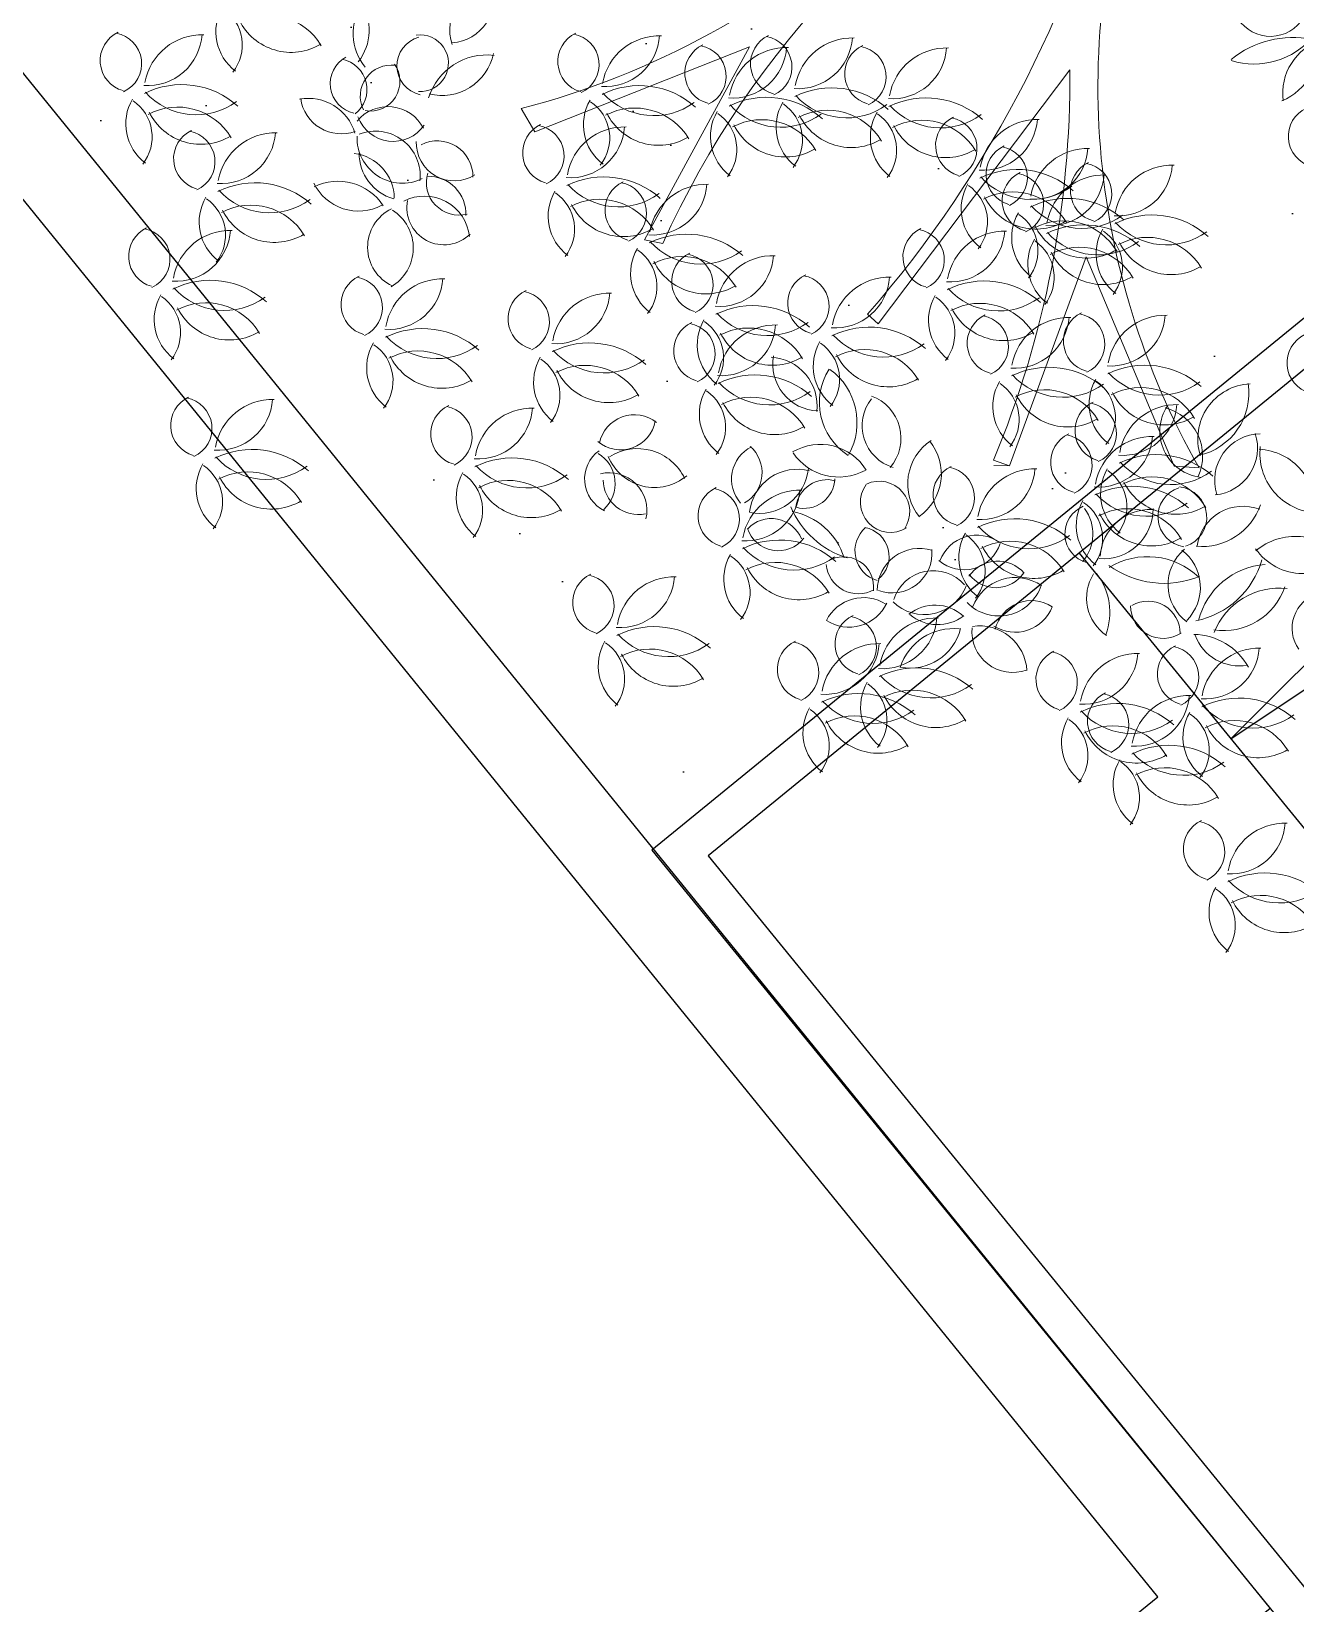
# Model space of a CAD drawing. Header units: millimetres. Extents: x 793 to 3159, y 750 to 2095.
# Drawn here: x 1244.745 to 1247.911, y 927.826 to 931.763 of the extents above; entities that cross this region are included whole.
import ezdxf

# ---------------------------------------------------------------- set-up
doc = ezdxf.new("R2010")
doc.units = ezdxf.units.MM
doc.linetypes.add('CONTINUA', pattern=[0])
for name, color, linetype in [('A-MURO', 30, 'Continuous'), ('A-MURO-BAJO', 6, 'Continuous'), ('A-PROY', 252, 'Continuous'), ('A-VEGETACION', 65, 'Continuous')]:
    doc.layers.add(name, color=color, linetype=linetype)
pattern_1 = [(38.034047, (-995.446, 276.85925), (-0.04112262, 0.97848569), [0, -0.77216, 0, -0.8636, 0, -0.8255]), (8.034047, (-995.446, 276.8592), (0.8856448, 1.4419677), [0, -0.41656, 0, -0.69596, 0, -0.2667]), (328.034047, (-996.0708, 276.8534), (1.58188923, 0.0176195), [0, -0.254, 0, -0.9144, 0, -1.1938]), (318.034047, (-996.0708, 276.8534), (1.5228908, 0.4600731), [0, -0.127, 0, -0.59944, 0, -0.6858])]

# ---------------------------------------------------------------- blocks, each defined once
blk = doc.blocks.new('XR-CONJUNTO$0$A$C458D45B7')
at = {"lineweight": 0, "extrusion": (-2.43104e-07, -5.45806e-06, 1)}
blk.add_line((-0.3067, -1.749), (-0.3463, -1.7481), dxfattribs=at)
blk.add_lwpolyline([(0.1057, -1.746), (0.1681, -1.7494, -0.110183), (-0.0866, -0.95, -0.110183), (0.0225, -0.1181, 0.069274), (0.0548, -0.1083, -0.159056), (0.3751, -0.5382), (0.4313, -0.5098), (0.2694, -0.2414), (0.6188, -0.3643), (0.5483, -0.2962, -0.129481), (0.1024, -0.068, 0.184379), (0.1254, 0.0127), (0.8832, -0.1415), (0.8943, -0.0784), (0.1156, 0.0518, -0.487233), (0.1075, 0.0667, -0.157099), (0.4909, 0.4325), (0.4557, 0.4846), (0.2096, 0.2904), (0.2879, 0.6525), (0.2292, 0.5741, -0.1274), (0.063, 0.1098, -1.508538), (0.0487, 0.1166), (-0.0409, 1.3604), (-0.1014, 1.2588), (-0.0393, 0.4627, -0.187108), (-0.3498, 1.1361), (-0.3949, 1.1174), (-0.3356, 0.7801), (-0.586, 0.9428), (-0.6161, 0.9071, -0.222061), (-0.0345, 0.1193), (-0.0367, 0.1218), (-0.9935, 0.563), (-0.9683, 0.4373, -0.148996), (-0.7862, 0.3977), (-0.1177, 0.0214, -0.61159), (-0.1188, -0.006, -0.101655), (-1.381, -0.3864), (-1.4565, -0.4291), (-0.657, -0.3716, -0.12496), (-1.5382, -0.8654), (-1.5037, -0.924), (-0.968, -0.7054), (-1.2263, -1.1913), (-1.1801, -1.2004, -0.176723), (-0.0978, -0.0662, 0.164875), (-0.0374, -0.112, -0.122319), (-0.6656, -1.3725), (-0.6394, -1.3961), (-0.165, -0.7555, -0.101541), (-0.347, -1.7346), (-0.3067, -1.749), (-0.1198, -1.2235), (0.1057, -1.746)], format="xyb", close=True, dxfattribs=at)
at = {"lineweight": 0, "extrusion": (2.43104e-07, 5.45806e-06, -1)}
for centre, major_axis, start_param, end_param in [((-1.6027, -0.6693), (0.086, 0.0783, 0), 3.55062, 5.363168), ((-1.7206, -0.5916), (0.0749, -0.0823, 0), -1.194178, 0.664916), ((-2.1816, -0.6795), (0.0909, 0.0828, 0), 2.943806, 4.400315), ((-2.3482, -0.7139), (0.0813, 0.074, 0), 6.042078, 7.680112), ((-2.1744, -0.7941), (0.1055, -0.1158, 0), 3.38331, 4.908592), ((-1.8262, -0.6795), (0.0906, -0.0995, 0), 1.614915, 2.889535), ((-2.0476, -0.6746), (0.0938, 0.0854, 0), 0.129265, 1.395311), ((0.3358, -0.5709), (0.0714, 0.065, 0), 1.264913, 3.299305), ((-2.1171, -0.5856), (0.0974, -0.107, 0), 0.190237, 1.841773), ((0.3952, -0.9166), (0.1824, 0.1661, 0), 4.763929, 5.636252), ((0.2948, -0.5436), (0.143, 0.1302, 0), 1.427963, 2.601349), ((-2.5155, -0.7546), (0.0578, 0.0526, 0), 2.569534, 5.006064), ((-2.5672, -0.7627), (0.0521, -0.0572, 0), 4.051015, 6.582941), ((-2.4752, -0.6805), (0.0917, -0.1007, 0), -0.777492, 0.800951), ((-2.338, -0.8334), (0.0977, -0.1073, 0), 2.477681, 3.902549), ((-1.7764, -0.7608), (0.0547, 0.0498, 0), 2.514693, 5.184025), ((-1.7922, -0.7543), (0.0477, -0.0524, 0), 3.730197, 7.076743), ((-1.3694, -0.7464), (0.0578, 0.0526, 0), 2.569534, 5.006064), ((-1.4212, -0.7544), (0.0521, -0.0572, 0), 4.051015, 6.582941), ((-1.3292, -0.6723), (0.0917, -0.1007, 0), -0.777492, 0.800951), ((-1.192, -0.8251), (0.0977, -0.1073, 0), 2.477681, 3.902549), ((-1.051, -0.7726), (0.0578, 0.0526, 0), 2.569534, 5.006064), ((-1.1027, -0.7806), (0.0521, -0.0572, 0), 4.051015, 6.582941), ((-1.0107, -0.6984), (0.0917, -0.1007, 0), -0.777492, 0.800951), ((-0.8735, -0.8513), (0.0977, -0.1073, 0), 2.477681, 3.902549), ((-0.8867, -0.7475), (0.0578, 0.0526, 0), 2.569534, 5.006064), ((-0.9384, -0.7555), (0.0521, -0.0572, 0), 4.051015, 6.582941), ((-0.8464, -0.6733), (0.0917, -0.1007, 0), -0.777492, 0.800951), ((-0.7092, -0.8262), (0.0977, -0.1073, 0), 2.477681, 3.902549), ((-0.6504, -0.7704), (0.0578, 0.0526, 0), 2.569534, 5.006064), ((-0.7022, -0.7784), (0.0521, -0.0572, 0), 4.051015, 6.582941), ((-0.6101, -0.6963), (0.0917, -0.1007, 0), -0.777492, 0.800951), ((-0.4729, -0.8491), (0.0977, -0.1073, 0), 2.477681, 3.902549), ((0.5108, -0.8091), (0.1051, 0.0957, 0), 3.743488, 5.119397), ((0.2985, -0.6789), (0.1219, 0.111, 0), 0.683436, 1.880422), ((-1.9413, -0.8068), (0.0509, -0.0559, 0), 0.945939, 3.367294), ((-2.002, -0.8225), (0.0572, 0.0521, 0), 5.641793, 7.92155), ((-1.624, -0.8846), (0.1127, 0.1027, 0), 4.169962, 5.561665), ((-1.7382, -0.7025), (0.0978, 0.089, 0), 0.938823, 2.542828), ((-1.8635, -0.8377), (0.0576, 0.0525, 0), 3.417735, 5.567883), ((-1.9167, -0.801), (0.055, 0.0501, 0), 0.107397, 2.469596), ((-2.3869, -1.0247), (0.156, 0.1421, 0), 4.983233, 6.17178), ((-1.2408, -1.0165), (0.156, 0.1421, 0), 4.983233, 6.17178), ((-1.2077, -0.7087), (0.1269, 0.1155, 0), 1.666781, 3.133707), ((-0.9223, -1.0427), (0.156, 0.1421, 0), 4.983233, 6.17178), ((-0.758, -1.0176), (0.156, 0.1421, 0), 4.983233, 6.17178), ((-0.725, -0.7098), (0.1269, 0.1155, 0), 1.666781, 3.133707), ((-0.5218, -1.0405), (0.156, 0.1421, 0), 4.983233, 6.17178), ((-2.4051, -0.9119), (0.0909, 0.0828, 0), 2.943806, 4.400315), ((-2.5717, -0.9464), (0.0813, 0.074, 0), 6.042078, 7.680112), ((-2.3538, -0.717), (0.1269, 0.1155, 0), 1.666781, 3.133707), ((-2.3979, -1.0266), (0.1055, -0.1158, 0), 3.38331, 4.908592), ((-2.0704, -0.9669), (0.0821, -0.0901, 0), 3.692575, 5.155285), ((-1.989, -0.8304), (0.0692, -0.076, 0), 0.38642, 2.157574), ((-1.8711, -0.9645), (0.0744, 0.0677, 0), 4.565806, 6.533384), ((-1.259, -0.9037), (0.0909, 0.0828, 0), 2.943806, 4.400315), ((-1.4256, -0.9381), (0.0813, 0.074, 0), 6.042078, 7.680112), ((-1.2519, -1.0183), (0.1055, -0.1158, 0), 3.38331, 4.908592), ((-0.8892, -0.7349), (0.1269, 0.1155, 0), 1.666781, 3.133707), ((-0.7763, -0.9048), (0.0909, 0.0828, 0), 2.943806, 4.400315), ((-0.9429, -0.9392), (0.0813, 0.074, 0), 6.042078, 7.680112), ((-0.7691, -1.0194), (0.1055, -0.1158, 0), 3.38331, 4.908592), ((-0.4887, -0.7327), (0.1269, 0.1155, 0), 1.666781, 3.133707), ((-0.5328, -1.0423), (0.1055, -0.1158, 0), 3.38331, 4.908592), ((0.4619, -0.9165), (0.0578, 0.0526, 0), 2.569534, 5.006064), ((-2.3406, -0.818), (0.0974, -0.107, 0), 0.190237, 1.841773), ((-1.8588, -0.8569), (0.0633, -0.0695, 0), -0.241864, 1.949123), ((-1.4554, -0.9757), (0.0578, 0.0526, 0), 2.569534, 5.006064), ((-1.1946, -0.8098), (0.0974, -0.107, 0), 0.190237, 1.841773), ((-0.9405, -0.9299), (0.0909, 0.0828, 0), 2.943806, 4.400315), ((-1.1071, -0.9643), (0.0813, 0.074, 0), 6.042078, 7.680112), ((-0.9334, -1.0445), (0.1055, -0.1158, 0), 3.38331, 4.908592), ((-0.8761, -0.836), (0.0974, -0.107, 0), 0.190237, 1.841773), ((-0.7118, -0.8109), (0.0974, -0.107, 0), 0.190237, 1.841773), ((-0.54, -0.9277), (0.0909, 0.0828, 0), 2.943806, 4.400315), ((-0.7066, -0.9621), (0.0813, 0.074, 0), 6.042078, 7.680112), ((-0.4756, -0.8338), (0.0974, -0.107, 0), 0.190237, 1.841773), ((-0.4213, -0.9474), (0.0578, 0.0526, 0), 2.569534, 5.006064), ((-0.4731, -0.9554), (0.0521, -0.0572, 0), 4.051015, 6.582941), ((-0.3811, -0.8732), (0.0917, -0.1007, 0), -0.777492, 0.800951), ((-0.2439, -1.0261), (0.0977, -0.1073, 0), 2.477681, 3.902549), ((-2.3294, -0.9985), (0.0578, 0.0526, 0), 2.569534, 5.006064), ((-2.3812, -1.0065), (0.0521, -0.0572, 0), 4.051015, 6.582941), ((-2.2891, -0.9244), (0.0917, -0.1007, 0), -0.777492, 0.800951), ((-2.152, -1.0772), (0.0977, -0.1073, 0), 2.477681, 3.902549), ((-1.8349, -0.9416), (0.0765, -0.084, 0), 0.279297, 2.335483), ((-1.9016, -1.0376), (0.0829, 0.0754, 0), 5.072303, 7.119215), ((-1.7464, -1.0372), (0.0598, -0.0657, 0), 3.398385, 5.466877), ((-1.5071, -0.9838), (0.0521, -0.0572, 0), 4.051015, 6.582941), ((-1.4151, -0.9016), (0.0917, -0.1007, 0), -0.777492, 0.800951), ((-1.2779, -1.0544), (0.0977, -0.1073, 0), 2.477681, 3.902549), ((-1.9684, -1.0956), (0.0847, 0.0771, 0), 5.565903, 6.997649), ((-1.8235, -0.9794), (0.0806, -0.0885, 0), 1.008399, 2.302773), ((-1.7051, -0.9533), (0.0702, 0.0639, 0), 1.7289, 3.911271), ((-0.2941, -1.0186), (0.0578, 0.0526, 0), 2.569534, 5.006064), ((-0.3459, -1.0266), (0.0521, -0.0572, 0), 4.051015, 6.582941), ((-0.2539, -0.9445), (0.0917, -0.1007, 0), -0.777492, 0.800951), ((-0.1167, -1.0973), (0.0977, -0.1073, 0), 2.477681, 3.902549), ((-1.3268, -1.2458), (0.156, 0.1421, 0), 4.983233, 6.17178), ((-0.2927, -1.2175), (0.156, 0.1421, 0), 4.983233, 6.17178), ((-0.2531, -1.0846), (0.0578, 0.0526, 0), 2.569534, 5.006064), ((-0.3048, -1.0927), (0.0521, -0.0572, 0), 4.051015, 6.582941), ((-0.2128, -1.0105), (0.0917, -0.1007, 0), -0.777492, 0.800951), ((-0.0756, -1.1634), (0.0977, -0.1073, 0), 2.477681, 3.902549), ((-0.0824, -1.0582), (0.0578, 0.0526, 0), 2.569534, 5.006064), ((-0.1341, -1.0662), (0.0521, -0.0572, 0), 4.051015, 6.582941), ((-0.0421, -0.9841), (0.0917, -0.1007, 0), -0.777492, 0.800951), ((0.0951, -1.1369), (0.0977, -0.1073, 0), 2.477681, 3.902549), ((-2.2008, -1.2686), (0.156, 0.1421, 0), 4.983233, 6.17178), ((-1.9446, -1.0025), (0.0914, 0.0833, 0), 1.806411, 3.423556), ((-1.9938, -1.1874), (0.1001, 0.0912, 0), 4.980953, 6.432495), ((-1.6923, -1.0522), (0.0603, 0.0549, 0), 2.047726, 4.165076), ((-1.7684, -1.1317), (0.0697, 0.0635, 0), 5.41227, 7.055783), ((-1.2937, -0.9381), (0.1269, 0.1155, 0), 1.666781, 3.133707), ((-1.2476, -1.1172), (0.0578, 0.0526, 0), 2.569534, 5.006064), ((-1.2994, -1.1252), (0.0521, -0.0572, 0), 4.051015, 6.582941), ((-1.2073, -1.043), (0.0917, -0.1007, 0), -0.777492, 0.800951), ((-1.0702, -1.1959), (0.0977, -0.1073, 0), 2.477681, 3.902549), ((-0.3109, -1.1047), (0.0909, 0.0828, 0), 2.943806, 4.400315), ((-0.4775, -1.1391), (0.0813, 0.074, 0), 6.042078, 7.680112), ((-0.2596, -0.9097), (0.1269, 0.1155, 0), 1.666781, 3.133707), ((-0.3038, -1.2193), (0.1055, -0.1158, 0), 3.38331, 4.908592), ((-0.1655, -1.2887), (0.156, 0.1421, 0), 4.983233, 6.17178), ((-2.219, -1.1558), (0.0909, 0.0828, 0), 2.943806, 4.400315), ((-2.3856, -1.1902), (0.0813, 0.074, 0), 6.042078, 7.680112), ((-2.1677, -0.9608), (0.1269, 0.1155, 0), 1.666781, 3.133707), ((-2.2118, -1.2704), (0.1055, -0.1158, 0), 3.38331, 4.908592), ((-1.7769, -1.1998), (0.0834, 0.076, 0), 4.961295, 6.910739), ((-1.7291, -1.1155), (0.0627, -0.0688, 0), -0.051798, 2.496029), ((-1.345, -1.133), (0.0909, 0.0828, 0), 2.943806, 4.400315), ((-1.5116, -1.1674), (0.0813, 0.074, 0), 6.042078, 7.680112), ((-1.3378, -1.2477), (0.1055, -0.1158, 0), 3.38331, 4.908592), ((-0.2465, -1.0107), (0.0974, -0.107, 0), 0.190237, 1.841773), ((-0.1324, -0.9809), (0.1269, 0.1155, 0), 1.666781, 3.133707), ((0.0463, -1.3283), (0.156, 0.1421, 0), 4.983233, 6.17178), ((-2.1546, -1.0619), (0.0974, -0.107, 0), 0.190237, 1.841773), ((-1.8126, -1.2153), (0.072, -0.0791, 0), 1.163391, 3.416553), ((-1.9175, -1.2184), (0.0757, -0.0831, 0), 4.435217, 6.484111), ((-1.2805, -1.0391), (0.0974, -0.107, 0), 0.190237, 1.841773), ((-0.1837, -1.1759), (0.0909, 0.0828, 0), 2.943806, 4.400315), ((-0.3503, -1.2103), (0.0813, 0.074, 0), 6.042078, 7.680112), ((-0.1766, -1.2906), (0.1055, -0.1158, 0), 3.38331, 4.908592), ((-0.1245, -1.3547), (0.156, 0.1421, 0), 4.983233, 6.17178), ((0.0793, -1.0205), (0.1269, 0.1155, 0), 1.666781, 3.133707), ((-2.4398, -1.2438), (0.0578, 0.0526, 0), 2.569534, 5.006064), ((-2.4915, -1.2519), (0.0521, -0.0572, 0), 4.051015, 6.582941), ((-2.3995, -1.1697), (0.0917, -0.1007, 0), -0.777492, 0.800951), ((-2.2623, -1.3226), (0.0977, -0.1073, 0), 2.477681, 3.902549), ((-1.119, -1.3873), (0.156, 0.1421, 0), 4.983233, 6.17178), ((-0.5005, -1.2274), (0.0578, 0.0526, 0), 2.569534, 5.006064), ((-0.5522, -1.2354), (0.0521, -0.0572, 0), 4.051015, 6.582941), ((-0.4602, -1.1532), (0.0917, -0.1007, 0), -0.777492, 0.800951), ((-0.323, -1.3061), (0.0977, -0.1073, 0), 2.477681, 3.902549), ((-0.1427, -1.2419), (0.0909, 0.0828, 0), 2.943806, 4.400315), ((-0.1193, -1.082), (0.0974, -0.107, 0), 0.190237, 1.841773), ((-0.0914, -1.047), (0.1269, 0.1155, 0), 1.666781, 3.133707), ((-0.1355, -1.3566), (0.1055, -0.1158, 0), 3.38331, 4.908592), ((0.028, -1.2155), (0.0909, 0.0828, 0), 2.943806, 4.400315), ((-0.1385, -1.2499), (0.0813, 0.074, 0), 6.042078, 7.680112), ((0.0352, -1.3301), (0.1055, -0.1158, 0), 3.38331, 4.908592), ((-1.1372, -1.2745), (0.0909, 0.0828, 0), 2.943806, 4.400315), ((-1.3038, -1.3089), (0.0813, 0.074, 0), 6.042078, 7.680112), ((-1.0859, -1.0795), (0.1269, 0.1155, 0), 1.666781, 3.133707), ((-1.13, -1.3891), (0.1055, -0.1158, 0), 3.38331, 4.908592), ((-0.3093, -1.2764), (0.0813, 0.074, 0), 6.042078, 7.680112), ((-0.0782, -1.148), (0.0974, -0.107, 0), 0.190237, 1.841773), ((0.0925, -1.1216), (0.0974, -0.107, 0), 0.190237, 1.841773), ((-1.0728, -1.1806), (0.0974, -0.107, 0), 0.190237, 1.841773), ((-1.0791, -1.2944), (0.0578, 0.0526, 0), 2.569534, 5.006064), ((-1.1309, -1.3025), (0.0521, -0.0572, 0), 4.051015, 6.582941), ((-1.0388, -1.2203), (0.0917, -0.1007, 0), -0.777492, 0.800951), ((-0.9017, -1.3731), (0.0977, -0.1073, 0), 2.477681, 3.902549), ((-2.3111, -1.5139), (0.156, 0.1421, 0), 4.983233, 6.17178), ((-1.9065, -1.3598), (0.0578, 0.0526, 0), 2.569534, 5.006064), ((-1.9582, -1.3678), (0.0521, -0.0572, 0), 4.051015, 6.582941), ((-1.8662, -1.2856), (0.0917, -0.1007, 0), -0.777492, 0.800951), ((-1.729, -1.4385), (0.0977, -0.1073, 0), 2.477681, 3.902549), ((-0.7881, -1.3457), (0.0578, 0.0526, 0), 2.569534, 5.006064), ((-0.8399, -1.3537), (0.0521, -0.0572, 0), 4.051015, 6.582941), ((-0.7479, -1.2715), (0.0917, -0.1007, 0), -0.777492, 0.800951), ((-0.6107, -1.4244), (0.0977, -0.1073, 0), 2.477681, 3.902549), ((-0.3719, -1.4975), (0.156, 0.1421, 0), 4.983233, 6.17178), ((-2.2781, -1.2062), (0.1269, 0.1155, 0), 1.666781, 3.133707), ((-2.3222, -1.5158), (0.1055, -0.1158, 0), 3.38331, 4.908592), ((-1.4881, -1.3917), (0.0578, 0.0526, 0), 2.569534, 5.006064), ((-1.5398, -1.3998), (0.0521, -0.0572, 0), 4.051015, 6.582941), ((-1.4478, -1.3176), (0.0917, -0.1007, 0), -0.777492, 0.800951), ((-1.3106, -1.4705), (0.0977, -0.1073, 0), 2.477681, 3.902549), ((-0.9505, -1.5645), (0.156, 0.1421, 0), 4.983233, 6.17178), ((-0.3901, -1.3847), (0.0909, 0.0828, 0), 2.943806, 4.400315), ((-0.5567, -1.4191), (0.0813, 0.074, 0), 6.042078, 7.680112), ((-0.3388, -1.1897), (0.1269, 0.1155, 0), 1.666781, 3.133707), ((-0.3829, -1.4993), (0.1055, -0.1158, 0), 3.38331, 4.908592), ((-2.3294, -1.4011), (0.0909, 0.0828, 0), 2.943806, 4.400315), ((-2.496, -1.4356), (0.0813, 0.074, 0), 6.042078, 7.680112), ((-2.2649, -1.3072), (0.0974, -0.107, 0), 0.190237, 1.841773), ((-0.9174, -1.2568), (0.1269, 0.1155, 0), 1.666781, 3.133707), ((-0.3256, -1.2908), (0.0974, -0.107, 0), 0.190237, 1.841773), ((-0.3375, -1.442), (0.0578, 0.0526, 0), 2.569534, 5.006064), ((-0.3893, -1.45), (0.0521, -0.0572, 0), 4.051015, 6.582941), ((-0.2972, -1.3679), (0.0917, -0.1007, 0), -0.777492, 0.800951), ((-0.16, -1.5207), (0.0977, -0.1073, 0), 2.477681, 3.902549), ((-0.0964, -1.4345), (0.0578, 0.0526, 0), 2.569534, 5.006064), ((-0.1482, -1.4425), (0.0521, -0.0572, 0), 4.051015, 6.582941), ((-0.0562, -1.3603), (0.0917, -0.1007, 0), -0.777492, 0.800951), ((0.081, -1.5132), (0.0977, -0.1073, 0), 2.477681, 3.902549), ((-1.7778, -1.6299), (0.156, 0.1421, 0), 4.983233, 6.17178), ((-1.0722, -1.4679), (0.0578, 0.0526, 0), 2.569534, 5.006064), ((-1.1239, -1.4759), (0.0521, -0.0572, 0), 4.051015, 6.582941), ((-0.9687, -1.4517), (0.0909, 0.0828, 0), 2.943806, 4.400315), ((-1.1353, -1.4861), (0.0813, 0.074, 0), 6.042078, 7.680112), ((-1.0319, -1.3937), (0.0917, -0.1007, 0), -0.777492, 0.800951), ((-0.8947, -1.5466), (0.0977, -0.1073, 0), 2.477681, 3.902549), ((-0.9615, -1.5664), (0.1055, -0.1158, 0), 3.38331, 4.908592), ((-0.6595, -1.6158), (0.156, 0.1421, 0), 4.983233, 6.17178), ((0.4638, -1.4838), (0.0578, 0.0526, 0), 2.569534, 5.006064), ((-1.7961, -1.517), (0.0909, 0.0828, 0), 2.943806, 4.400315), ((-1.7447, -1.3221), (0.1269, 0.1155, 0), 1.666781, 3.133707), ((-1.7889, -1.6317), (0.1055, -0.1158, 0), 3.38331, 4.908592), ((-1.3594, -1.6618), (0.156, 0.1421, 0), 4.983233, 6.17178), ((-0.9043, -1.3578), (0.0974, -0.107, 0), 0.190237, 1.841773), ((-0.6777, -1.503), (0.0909, 0.0828, 0), 2.943806, 4.400315), ((-0.8443, -1.5374), (0.0813, 0.074, 0), 6.042078, 7.680112), ((-0.6264, -1.308), (0.1269, 0.1155, 0), 1.666781, 3.133707), ((-0.6706, -1.6176), (0.1055, -0.1158, 0), 3.38331, 4.908592), ((-1.9626, -1.5515), (0.0813, 0.074, 0), 6.042078, 7.680112), ((-1.7316, -1.4231), (0.0974, -0.107, 0), 0.190237, 1.841773), ((-1.3777, -1.549), (0.0909, 0.0828, 0), 2.943806, 4.400315), ((-1.5443, -1.5835), (0.0813, 0.074, 0), 6.042078, 7.680112), ((-1.3264, -1.3541), (0.1269, 0.1155, 0), 1.666781, 3.133707), ((-1.3705, -1.6637), (0.1055, -0.1158, 0), 3.38331, 4.908592), ((-0.9118, -1.6039), (0.082, -0.09, 0), 3.922895, 5.563815), ((-0.7854, -1.4992), (0.0784, -0.0861, 0), 0.761161, 2.48284), ((-0.6133, -1.4091), (0.0974, -0.107, 0), 0.190237, 1.841773), ((-0.2089, -1.7121), (0.156, 0.1421, 0), 4.983233, 6.17178), ((0.0322, -1.7046), (0.156, 0.1421, 0), 4.983233, 6.17178), ((-1.3132, -1.4551), (0.0974, -0.107, 0), 0.190237, 1.841773), ((-0.9435, -1.738), (0.156, 0.1421, 0), 4.983233, 6.17178), ((-0.6264, -1.5932), (0.1167, 0.1063, 0), 2.876809, 4.428757), ((-0.8545, -1.6456), (0.111, -0.1219, 0), 4.499583, 5.944826), ((-0.1758, -1.4043), (0.1269, 0.1155, 0), 1.666781, 3.133707), ((0.014, -1.5918), (0.0909, 0.0828, 0), 2.943806, 4.400315), ((-0.1526, -1.6262), (0.0813, 0.074, 0), 6.042078, 7.680112), ((0.0653, -1.3968), (0.1269, 0.1155, 0), 1.666781, 3.133707), ((0.0211, -1.7064), (0.1055, -0.1158, 0), 3.38331, 4.908592), ((-0.9618, -1.6252), (0.0909, 0.0828, 0), 2.943806, 4.400315), ((-1.1284, -1.6596), (0.0813, 0.074, 0), 6.042078, 7.680112), ((-0.9105, -1.4302), (0.1269, 0.1155, 0), 1.666781, 3.133707), ((-0.9546, -1.7398), (0.1055, -0.1158, 0), 3.38331, 4.908592), ((-0.2271, -1.5993), (0.0909, 0.0828, 0), 2.943806, 4.400315), ((-0.3937, -1.6337), (0.0813, 0.074, 0), 6.042078, 7.680112), ((-0.2199, -1.714), (0.1055, -0.1158, 0), 3.38331, 4.908592), ((-0.1627, -1.5054), (0.0974, -0.107, 0), 0.190237, 1.841773), ((0.0784, -1.4979), (0.0974, -0.107, 0), 0.190237, 1.841773), ((0.3027, -1.6758), (0.1024, 0.0933, 0), 3.565307, 5.386182), ((0.1309, -1.5621), (0.1185, 0.1079, 0), 0.583209, 2.085095), ((-2.3306, -1.6663), (0.0578, 0.0526, 0), 2.569534, 5.006064), ((-2.3824, -1.6743), (0.0521, -0.0572, 0), 4.051015, 6.582941), ((-2.2903, -1.5922), (0.0917, -0.1007, 0), -0.777492, 0.800951), ((-2.1531, -1.745), (0.0977, -0.1073, 0), 2.477681, 3.902549), ((-1.6791, -1.6816), (0.0578, 0.0526, 0), 2.569534, 5.006064), ((-1.7309, -1.6896), (0.0521, -0.0572, 0), 4.051015, 6.582941), ((-1.5017, -1.7603), (0.0977, -0.1073, 0), 2.477681, 3.902549), ((-0.8973, -1.5313), (0.0974, -0.107, 0), 0.190237, 1.841773), ((-0.5678, -1.6507), (0.0806, 0.0734, 0), 2.594914, 4.537615), ((-0.6921, -1.6834), (0.0834, 0.0759, 0), 5.793524, 7.714733), ((-0.0655, -1.658), (0.0578, 0.0526, 0), 2.569534, 5.006064), ((-0.1173, -1.666), (0.0521, -0.0572, 0), 4.051015, 6.582941), ((-0.0252, -1.5838), (0.0917, -0.1007, 0), -0.777492, 0.800951), ((0.112, -1.7367), (0.0977, -0.1073, 0), 2.477681, 3.902549), ((0.1852, -1.6575), (0.086, 0.0783, 0), 2.417191, 4.449233), ((0.0519, -1.7212), (0.0841, -0.0923, 0), 4.121445, 5.863655), ((-1.6389, -1.6075), (0.0917, -0.1007, 0), -0.777492, 0.800951), ((-1.2818, -1.6299), (0.0592, -0.0651, 0), -0.667272, 1.44118), ((-1.2467, -1.719), (0.0602, -0.0661, 0), 2.502227, 4.54115), ((-0.7802, -1.8349), (0.0912, -0.1001, 0), 3.336911, 4.892596), ((-0.4314, -1.795), (0.096, 0.0875, 0), 3.183323, 4.85961), ((-0.6069, -1.7718), (0.0959, 0.0873, 0), 0.047939, 1.69324), ((-0.1257, -1.738), (0.0578, 0.0526, 0), 2.569534, 5.006064), ((-0.1774, -1.746), (0.0521, -0.0572, 0), 4.051015, 6.582941), ((-0.0854, -1.6638), (0.0917, -0.1007, 0), -0.777492, 0.800951), ((0.0518, -1.8167), (0.0977, -0.1073, 0), 2.477681, 3.902549), ((0.3233, -1.7786), (0.0857, 0.0781, 0), 3.557171, 5.425825), ((0.1962, -1.6996), (0.0871, 0.0794, 0), 0.417724, 2.199452), ((-2.202, -1.9364), (0.156, 0.1421, 0), 4.983233, 6.17178), ((-1.5505, -1.9517), (0.156, 0.1421, 0), 4.983233, 6.17178), ((-1.2828, -1.7911), (0.0649, 0.0591, 0), 2.74486, 4.817126), ((-1.3815, -1.8033), (0.0647, 0.0589, 0), 5.980387, 7.844259), ((-1.2377, -1.845), (0.088, -0.0966, 0), 3.302682, 4.998485), ((-0.9126, -1.7877), (0.0666, 0.0606, 0), 3.142668, 4.98287), ((-1.0139, -1.7723), (0.0647, 0.0589, 0), 6.162681, 8.065967), ((-0.7353, -1.6424), (0.1023, 0.0932, 0), 1.804244, 3.275247), ((0.0631, -1.9281), (0.156, 0.1421, 0), 4.983233, 6.17178), ((0.4688, -1.7106), (0.11, 0.1002, 0), 2.356072, 3.990407), ((0.3124, -1.849), (0.0993, -0.1091, 0), 3.920668, 5.558542), ((-2.2202, -1.8236), (0.0909, 0.0828, 0), 2.943806, 4.400315), ((-2.3868, -1.858), (0.0813, 0.074, 0), 6.042078, 7.680112), ((-2.1689, -1.6286), (0.1269, 0.1155, 0), 1.666781, 3.133707), ((-2.213, -1.9382), (0.1055, -0.1158, 0), 3.38331, 4.908592), ((-1.5174, -1.6439), (0.1269, 0.1155, 0), 1.666781, 3.133707), ((-1.3086, -1.8699), (0.07, 0.0637, 0), 5.213427, 7.235231), ((-1.1965, -1.6859), (0.0927, 0.0844, 0), 1.60107, 3.477305), ((-0.8369, -1.8829), (0.0813, -0.0892, 0), 2.416196, 4.128775), ((-0.9339, -1.7499), (0.0834, -0.0916, 0), -0.747496, 0.92333), ((-0.4192, -1.8221), (0.0578, 0.0526, 0), 2.569534, 5.006064), ((-0.471, -1.8301), (0.0521, -0.0572, 0), 4.051015, 6.582941), ((-0.3789, -1.7479), (0.0917, -0.1007, 0), -0.777492, 0.800951), ((-0.2418, -1.9008), (0.0977, -0.1073, 0), 2.477681, 3.902549), ((0.0449, -1.8153), (0.0909, 0.0828, 0), 2.943806, 4.400315), ((-0.1217, -1.8497), (0.0813, 0.074, 0), 6.042078, 7.680112), ((0.0962, -1.6203), (0.1269, 0.1155, 0), 1.666781, 3.133707), ((0.0521, -1.9299), (0.1055, -0.1158, 0), 3.38331, 4.908592), ((-2.1558, -1.7297), (0.0974, -0.107, 0), 0.190237, 1.841773), ((-1.5687, -1.8389), (0.0909, 0.0828, 0), 2.943806, 4.400315), ((-1.7353, -1.8733), (0.0813, 0.074, 0), 6.042078, 7.680112), ((-1.5616, -1.9535), (0.1055, -0.1158, 0), 3.38331, 4.908592), ((-1.5043, -1.745), (0.0974, -0.107, 0), 0.190237, 1.841773), ((-1.2355, -1.7906), (0.0599, -0.0658, 0), 0.537292, 2.273403), ((-1.0074, -1.8808), (0.0578, 0.0526, 0), 2.569534, 5.006064), ((-0.7627, -1.8661), (0.0529, -0.0581, 0), 2.437983, 4.133669), ((-0.8209, -1.7829), (0.052, -0.0571, 0), -0.805592, 0.99457), ((-0.604, -1.8427), (0.0508, -0.0558, 0), 0.167275, 2.931559), ((-0.6317, -1.8666), (0.0514, -0.0564, 0), 3.434396, 6.048526), ((0.003, -2.0081), (0.156, 0.1421, 0), 4.983233, 6.17178), ((0.1093, -1.7214), (0.0974, -0.107, 0), 0.190237, 1.841773), ((0.1426, -1.8717), (0.0564, 0.0514, 0), 2.451914, 5.122844), ((0.1123, -1.8734), (0.0513, -0.0564, 0), 3.974747, 6.706127), ((-1.0591, -1.8888), (0.0521, -0.0572, 0), 4.051015, 6.582941), ((-0.9671, -1.8066), (0.0917, -0.1007, 0), -0.777492, 0.800951), ((-0.8299, -1.9595), (0.0977, -0.1073, 0), 2.477681, 3.902549), ((-0.0914, -1.917), (0.0506, -0.0555, 0), 1.010889, 3.47331), ((-0.0153, -1.8953), (0.0909, 0.0828, 0), 2.943806, 4.400315), ((-0.1818, -1.9297), (0.0813, 0.074, 0), 6.042078, 7.680112), ((0.0361, -1.7003), (0.1269, 0.1155, 0), 1.666781, 3.133707), ((-0.0081, -2.0099), (0.1055, -0.1158, 0), 3.38331, 4.908592), ((0.1747, -1.7893), (0.1161, 0.1058, 0), 1.073021, 2.387841), ((0.2802, -1.9608), (0.0861, 0.0784, 0), 4.018379, 5.808748), ((-0.9013, -1.9679), (0.0549, -0.0603, 0), 3.061552, 5.056317), ((-0.6479, -1.7687), (0.1504, -0.1652, 0), 1.026125, 1.904449), ((-0.8791, -2.0337), (0.1131, -0.1242, 0), 4.05378, 5.144977), ((-0.2906, -2.0922), (0.156, 0.1421, 0), 4.983233, 6.17178), ((-0.202, -1.918), (0.0782, 0.0712, 0), 0.087647, 1.448523), ((0.0492, -1.8013), (0.0974, -0.107, 0), 0.190237, 1.841773), ((-0.0705, -1.855), (0.0836, -0.0918, 0), -0.851667, 0.813229), ((0.0484, -1.9811), (0.0936, 0.0853, 0), 3.9493, 5.480078), ((-0.8787, -2.1509), (0.156, 0.1421, 0), 4.983233, 6.17178), ((-0.8847, -1.8854), (0.0601, 0.0547, 0), 1.393449, 3.554503), ((-0.6148, -1.9644), (0.057, 0.0519, 0), 2.578652, 4.726233), ((-0.6793, -1.9791), (0.0541, 0.0493, 0), 5.612257, 7.909224), ((-0.3859, -2.0219), (0.0731, 0.0665, 0), 4.229845, 6.060505), ((-0.3088, -1.9794), (0.0909, 0.0828, 0), 2.943806, 4.400315), ((-0.4754, -2.0138), (0.0813, 0.074, 0), 6.042078, 7.680112), ((-0.2575, -1.7844), (0.1269, 0.1155, 0), 1.666781, 3.133707), ((-0.3017, -2.094), (0.1055, -0.1158, 0), 3.38331, 4.908592), ((0.4118, -2.0705), (0.1022, -0.1122, 0), 3.166321, 4.746743), ((-0.8456, -1.8431), (0.1269, 0.1155, 0), 1.666781, 3.133707), ((-0.529, -2.0638), (0.0786, 0.0716, 0), 3.876768, 5.736712), ((-0.5982, -1.9703), (0.0669, -0.0735, 0), -0.935183, 1.086705), ((-0.4195, -1.9143), (0.0708, 0.0645, 0), 1.04514, 3.011148), ((-0.2444, -1.8855), (0.0974, -0.107, 0), 0.190237, 1.841773), ((0.0431, -2.1571), (0.124, -0.1362, 0), 3.319613, 4.638387), ((0.2091, -2.0412), (0.0781, -0.0858, 0), 1.365148, 3.170115), ((0.0571, -2.0498), (0.0865, 0.0788, 0), 6.08891, 7.797405), ((0.4287, -1.8685), (0.0962, -0.1057, 0), -0.22961, 1.697981), ((-0.8969, -2.0381), (0.0909, 0.0828, 0), 2.943806, 4.400315), ((-1.0635, -2.0725), (0.0813, 0.074, 0), 6.042078, 7.680112), ((-0.8898, -2.1527), (0.1055, -0.1158, 0), 3.38331, 4.908592), ((-0.6826, -1.9915), (0.0601, 0.0547, 0), 1.804241, 3.776705), ((-0.7195, -2.0556), (0.0557, 0.0507, 0), 4.867473, 7.140226), ((-0.4944, -2.1165), (0.0698, -0.0766, 0), 2.607937, 4.729847), ((-0.3332, -2.0743), (0.0644, 0.0586, 0), 4.465016, 6.303995), ((0.0809, -1.8037), (0.1587, -0.1742, 0), 0.345184, 1.356009), ((0.1198, -1.9213), (0.1593, 0.1451, 0), 1.00711, 2.105119), ((0.3506, -2.1743), (0.1247, -0.1369, 0), 2.543031, 3.801704), ((-1.3195, -2.1006), (0.0578, 0.0526, 0), 2.569534, 5.006064), ((-1.3713, -2.1086), (0.0521, -0.0572, 0), 4.051015, 6.582941), ((-1.2793, -2.0264), (0.0917, -0.1007, 0), -0.777492, 0.800951), ((-1.1421, -2.1793), (0.0977, -0.1073, 0), 2.477681, 3.902549), ((-0.8325, -1.9442), (0.0974, -0.107, 0), 0.190237, 1.841773), ((-0.3391, -1.9696), (0.057, -0.0625, 0), -0.246584, 1.641422), ((-0.2882, -2.1431), (0.0849, 0.0774, 0), 4.235337, 6.046289), ((0.0019, -2.0768), (0.0758, -0.0832, 0), 1.317084, 2.865627), ((-0.2105, -2.1149), (0.1171, 0.1067, 0), 0.067922, 1.089621), ((0.232, -1.995), (0.1087, -0.1193, 0), -0.517411, 0.883582), ((0.3727, -2.2226), (0.1287, 0.1172, 0), 4.23806, 5.558372), ((-0.6686, -2.1858), (0.0698, -0.0767, 0), 2.766974, 4.44246), ((-0.5177, -2.0103), (0.0834, 0.0759, 0), 1.098371, 3.068093), ((-0.3311, -2.0131), (0.0826, 0.0753, 0), 1.049221, 3.093477), ((-0.2473, -2.1796), (0.0695, 0.0633, 0), 4.11451, 6.021325), ((0.0442, -2.1647), (0.0594, 0.0541, 0), 4.913936, 7.019776), ((0.4944, -2.1477), (0.0664, 0.0605, 0), 3.241774, 5.168831), ((-0.7056, -2.0532), (0.0696, -0.0764, 0), -0.413826, 1.312985), ((-0.4892, -2.2044), (0.0709, -0.0778, 0), 3.19712, 4.606252), ((-0.484, -2.0394), (0.0731, -0.0803, 0), 0.082053, 1.427671), ((-0.29, -2.0656), (0.0737, 0.0671, 0), 1.096087, 2.860218), ((0.0814, -2.0955), (0.0605, 0.0551, 0), 1.717436, 3.872544), ((-1.1909, -2.3707), (0.156, 0.1421, 0), 4.983233, 6.17178), ((-0.6616, -2.1976), (0.0578, 0.0526, 0), 2.569534, 5.006064), ((-0.7134, -2.2057), (0.0521, -0.0572, 0), 4.051015, 6.582941), ((-0.6214, -2.1235), (0.0917, -0.1007, 0), -0.777492, 0.800951), ((-0.4842, -2.2764), (0.0977, -0.1073, 0), 2.477681, 3.902549), ((-0.4426, -2.297), (0.1031, 0.0939, 0), 4.176659, 5.555724), ((-0.5518, -2.1279), (0.0872, -0.0958, 0), -0.604362, 0.920285), ((-0.2948, -2.1637), (0.0757, 0.0689, 0), 1.95551, 3.964827), ((-0.3769, -2.2689), (0.0879, 0.08, 0), 5.29327, 6.951225), ((-1.2091, -2.2579), (0.0909, 0.0828, 0), 2.943806, 4.400315), ((-1.3757, -2.2923), (0.0813, 0.074, 0), 6.042078, 7.680112), ((-1.1578, -2.0629), (0.1269, 0.1155, 0), 1.666781, 3.133707), ((-1.202, -2.3725), (0.1055, -0.1158, 0), 3.38331, 4.908592), ((-0.8054, -2.2632), (0.0578, 0.0526, 0), 2.569534, 5.006064), ((-0.8572, -2.2712), (0.0521, -0.0572, 0), 4.051015, 6.582941), ((-0.7651, -2.1891), (0.0917, -0.1007, 0), -0.777492, 0.800951), ((-0.6279, -2.3419), (0.0977, -0.1073, 0), 2.477681, 3.902549), ((0.1466, -2.2658), (0.0578, 0.0526, 0), 2.569534, 5.006064), ((0.0949, -2.2738), (0.0521, -0.0572, 0), 4.051015, 6.582941), ((0.1574, -2.326), (0.118, 0.1075, 0), 5.462246, 6.506525), ((0.272, -2.1268), (0.0869, 0.0791, 0), 2.121846, 3.517128), ((0.1869, -2.1917), (0.0917, -0.1007, 0), -0.777492, 0.800951), ((0.3241, -2.3445), (0.0977, -0.1073, 0), 2.477681, 3.902549), ((-1.1447, -2.164), (0.0974, -0.107, 0), 0.190237, 1.841773), ((-0.533, -2.4677), (0.156, 0.1421, 0), 4.983233, 6.17178), ((-0.1575, -2.2819), (0.0578, 0.0526, 0), 2.569534, 5.006064), ((-0.2092, -2.29), (0.0521, -0.0572, 0), 4.051015, 6.582941), ((-0.1172, -2.2078), (0.0917, -0.1007, 0), -0.777492, 0.800951), ((0.02, -2.3606), (0.0977, -0.1073, 0), 2.477681, 3.902549), ((-0.4999, -2.16), (0.1269, 0.1155, 0), 1.666781, 3.133707), ((-0.6768, -2.5333), (0.156, 0.1421, 0), 4.983233, 6.17178), ((-0.5512, -2.3549), (0.0909, 0.0828, 0), 2.943806, 4.400315), ((-0.7178, -2.3894), (0.0813, 0.074, 0), 6.042078, 7.680112), ((-0.5441, -2.4696), (0.1055, -0.1158, 0), 3.38331, 4.908592), ((-0.0273, -2.3857), (0.0578, 0.0526, 0), 2.569534, 5.006064), ((-0.0791, -2.3937), (0.0521, -0.0572, 0), 4.051015, 6.582941), ((0.0129, -2.3115), (0.0917, -0.1007, 0), -0.777492, 0.800951), ((0.1501, -2.4644), (0.0977, -0.1073, 0), 2.477681, 3.902549), ((0.2753, -2.5359), (0.156, 0.1421, 0), 4.983233, 6.17178), ((-0.695, -2.4205), (0.0909, 0.0828, 0), 2.943806, 4.400315), ((-0.6437, -2.2255), (0.1269, 0.1155, 0), 1.666781, 3.133707), ((-0.6878, -2.5352), (0.1055, -0.1158, 0), 3.38331, 4.908592), ((-0.4868, -2.261), (0.0974, -0.107, 0), 0.190237, 1.841773), ((-0.0288, -2.552), (0.156, 0.1421, 0), 4.983233, 6.17178), ((0.0043, -2.2443), (0.1269, 0.1155, 0), 1.666781, 3.133707), ((0.3084, -2.2281), (0.1269, 0.1155, 0), 1.666781, 3.133707), ((0.2642, -2.5377), (0.1055, -0.1158, 0), 3.38331, 4.908592), ((-0.8616, -2.4549), (0.0813, 0.074, 0), 6.042078, 7.680112), ((-0.6305, -2.3266), (0.0974, -0.107, 0), 0.190237, 1.841773), ((-0.0471, -2.4392), (0.0909, 0.0828, 0), 2.943806, 4.400315), ((-0.2136, -2.4736), (0.0813, 0.074, 0), 6.042078, 7.680112), ((-0.0399, -2.5539), (0.1055, -0.1158, 0), 3.38331, 4.908592), ((0.257, -2.4231), (0.0909, 0.0828, 0), 2.943806, 4.400315), ((0.0905, -2.4575), (0.0813, 0.074, 0), 6.042078, 7.680112), ((0.3215, -2.3292), (0.0974, -0.107, 0), 0.190237, 1.841773), ((0.0174, -2.3453), (0.0974, -0.107, 0), 0.190237, 1.841773), ((0.1013, -2.6558), (0.156, 0.1421, 0), 4.983233, 6.17178), ((0.1344, -2.348), (0.1269, 0.1155, 0), 1.666781, 3.133707), ((0.0831, -2.543), (0.0909, 0.0828, 0), 2.943806, 4.400315), ((-0.0835, -2.5774), (0.0813, 0.074, 0), 6.042078, 7.680112), ((0.0902, -2.6576), (0.1055, -0.1158, 0), 3.38331, 4.908592), ((0.1475, -2.4491), (0.0974, -0.107, 0), 0.190237, 1.841773), ((0.2159, -2.7031), (0.0578, 0.0526, 0), 2.569534, 5.006064), ((0.1641, -2.7111), (0.0521, -0.0572, 0), 4.051015, 6.582941), ((0.2562, -2.629), (0.0917, -0.1007, 0), -0.777492, 0.800951), ((0.3934, -2.7818), (0.0977, -0.1073, 0), 2.477681, 3.902549), ((0.3445, -2.9732), (0.156, 0.1421, 0), 4.983233, 6.17178), ((0.3776, -2.6654), (0.1269, 0.1155, 0), 1.666781, 3.133707), ((0.3263, -2.8604), (0.0909, 0.0828, 0), 2.943806, 4.400315), ((0.1597, -2.8948), (0.0813, 0.074, 0), 6.042078, 7.680112), ((0.3335, -2.975), (0.1055, -0.1158, 0), 3.38331, 4.908592), ((0.3907, -2.7665), (0.0974, -0.107, 0), 0.190237, 1.841773)]:
    blk.add_ellipse(centre, major_axis=major_axis, ratio=1, start_param=start_param, end_param=end_param, dxfattribs=at)

msp = doc.modelspace()

# ---------------------------------------------------------------- hatches: boundary and pattern name
at = {"layer": 'A-VEGETACION', "linetype": 'CONTINUA'}
h = msp.add_hatch(dxfattribs=at)
h.set_pattern_fill('AR-SAND', color=256, scale=0.02, angle=0.53405)
h.set_pattern_definition(pattern_1)
h.paths.add_polyline_path([(1251.72509, 934.14013), (1246.29873, 929.71249), (1244.44221, 932.00507), (1240.28624, 928.62801), (1239.49881, 929.59706), (1238.02418, 928.39881), (1233.35688, 934.14013)])
h = msp.add_hatch(dxfattribs=at)
h.set_pattern_fill('AR-SAND', color=256, scale=0.02, angle=0.53405)
h.set_pattern_definition(pattern_1)
h.paths.add_polyline_path([(1264.08203, 933.75924), (1258.53414, 929.33367), (1259.70346, 916.75865), (1258.12905, 901.01696), (1264.78272, 895.81738), (1265.28352, 896.35236), (1266.64046, 895.02586), (1266.73396, 895.0286), (1268.49726, 897.04088), (1270.86276, 897.09942), (1270.90897, 902.84291), (1263.73928, 902.95956)])
h.paths.add_polyline_path([(1260.38318, 930.53064), (1263.08301, 930.50062), (1262.81984, 906.83208), (1260.12001, 906.8621)], flags=16)
edge = h.paths.add_edge_path()
edge.add_line((1251.27411, 930.41646), (1237.11613, 918.90071))
edge.add_line((1237.11613, 918.90071), (1240.86773, 913.8478))
edge.add_line((1240.86773, 913.8478), (1257.53305, 900.77024))
edge.add_line((1257.53305, 900.77024), (1259.08771, 916.79163))
edge.add_line((1259.08771, 916.79163), (1257.95489, 928.86027))
edge.add_line((1257.95489, 928.86027), (1255.48294, 926.84004))
edge.add_arc((1254.85074, 927.61484), 1, 219.21268, 309.21268, ccw=False)
edge.add_line((1254.07593, 926.98264), (1251.27411, 930.41646))

# ---------------------------------------------------------------- linework, layer by layer
at = {"layer": 'A-MURO', "linetype": 'CONTINUA', "ltscale": 0.5, "transparency": 33554687, "elevation": 293.72089}
msp.add_lwpolyline([(1238.92911, 927.52522), (1242.20839, 923.48959), (1247.56627, 927.84331), (1244.41312, 931.72373), (1239.98657, 928.1268), (1239.86045, 928.28201), (1244.44221, 932.00507), (1247.84762, 927.81422), (1242.1793, 923.20825), (1238.77389, 927.39909), (1238.92911, 927.52522)], dxfattribs=at)
at = {"layer": 'A-MURO-BAJO', "linetype": 'CONTINUA', "ltscale": 0.5}
for p, q in [((1251.9548, 934.32756, 293.72089), (1246.29873, 929.71249, 293.72089)), ((1252.01802, 934.25008, 293.72089), (1246.43943, 929.69823, 293.72089)), ((1246.29873, 929.71249, 293.72089), (1247.94245, 927.698, 293.72089)), ((1246.43943, 929.69823, 293.72089), (1247.95671, 927.8387, 293.72089))]:
    msp.add_line(p, q, dxfattribs=at)
at = {"layer": 'A-PROY', "linetype": 'CONTINUA', "ltscale": 0.5}
msp.add_line((1247.36919, 930.45687, 293.72089), (1248.11203, 929.54648, 293.72089), dxfattribs=at)
at = {"layer": 'A-PROY', "linetype": 'CONTINUA', "ltscale": 0.5, "elevation": 293.72089}
msp.add_lwpolyline([(1252.01802, 934.25008), (1247.74851, 929.99199), (1252.76086, 933.33968)], dxfattribs=at)

# ---------------------------------------------------------------- block references
at = {"layer": 'A-VEGETACION', "linetype": 'CONTINUA', "ltscale": 0.5, "rotation": 359.4659533148276}
msp.add_blockref('XR-CONJUNTO$0$A$C458D45B7', (1247.51751, 932.42093, 293.72089), dxfattribs=at)

doc.saveas('drawing.dxf')
